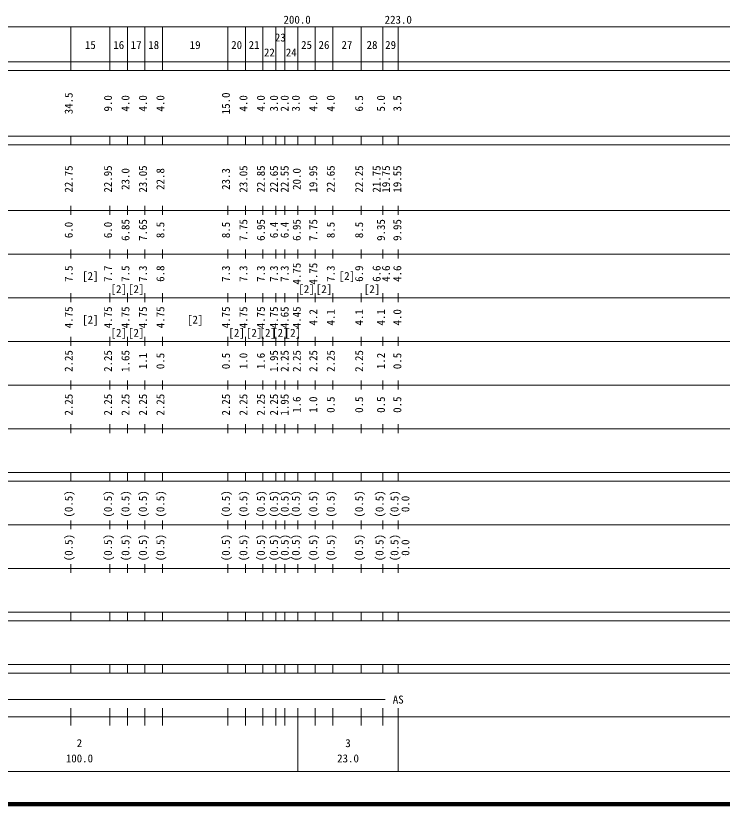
# Model space of a CAD drawing. Units: millimetres on the paper. Extents: x 40 to 680, y 20 to 380.
# Drawn here: x 203.4 to 365.2, y 20 to 200.6 of the extents above; entities that cross this region are included whole.
import ezdxf
from ezdxf.enums import TextEntityAlignment as Align

# ---------------------------------------------------------------- set-up
doc = ezdxf.new("R2010")
doc.units = ezdxf.units.MM
doc.layers.add('M-TTL', color=2, linetype='Continuous', lineweight=140)
doc.layers.add('M-TTL-BAND', color=7, linetype='Continuous', lineweight=13)
doc.styles.add('ＭＳ ゴシック', font='')
doc.styles.get('ＭＳ ゴシック').set_extended_font_data('MS Gothic')

msp = doc.modelspace()

# ---------------------------------------------------------------- linework, layer by layer
at = {"layer": 'M-TTL'}
msp.add_line((40, 20), (680, 20), dxfattribs=at)
at = {"layer": 'M-TTL-BAND'}
for p, q in [((68, 198), (579, 198)), ((216, 188), (216, 198)), ((225, 188), (225, 198)), ((229, 188), (229, 198)), ((233, 188), (233, 198)), ((237, 188), (237, 198)), ((252, 188), (252, 198)), ((256, 188), (256, 198)), ((260, 188), (260, 198)), ((263, 188), (263, 198)), ((265, 188), (265, 198)), ((268, 188), (268, 198)), ((272, 188), (272, 198)), ((276, 188), (276, 198)), ((282.5, 188), (282.5, 198)), ((287.5, 188), (287.5, 198)), ((291, 188), (291, 198)), ((40, 190), (579, 190)), ((40, 188), (579, 188)), ((40, 173), (579, 173)), ((216, 171), (216, 173)), ((225, 171), (225, 173)), ((229, 171), (229, 173)), ((233, 171), (233, 173)), ((237, 171), (237, 173)), ((252, 171), (252, 173)), ((256, 171), (256, 173)), ((260, 171), (260, 173)), ((263, 171), (263, 173)), ((265, 171), (265, 173)), ((268, 171), (268, 173)), ((272, 171), (272, 173)), ((276, 171), (276, 173)), ((282.5, 171), (282.5, 173)), ((287.5, 171), (287.5, 173)), ((291, 171), (291, 173)), ((40, 171), (579, 171)), ((40, 156), (579, 156)), ((216, 155), (216, 157)), ((225, 155), (225, 157)), ((229, 155), (229, 157)), ((233, 155), (233, 157)), ((237, 155), (237, 157)), ((252, 155), (252, 157)), ((256, 155), (256, 157)), ((260, 155), (260, 157)), ((263, 155), (263, 157)), ((265, 155), (265, 157)), ((268, 155), (268, 157)), ((272, 155), (272, 157)), ((276, 155), (276, 157)), ((282.5, 155), (282.5, 157)), ((287.5, 155), (287.5, 157)), ((291, 155), (291, 157)), ((216, 145), (216, 147)), ((225, 145), (225, 147)), ((229, 145), (229, 147)), ((233, 145), (233, 147)), ((237, 145), (237, 147)), ((252, 145), (252, 147)), ((256, 145), (256, 147)), ((260, 145), (260, 147)), ((263, 145), (263, 147)), ((265, 145), (265, 147)), ((268, 145), (268, 147)), ((272, 145), (272, 147)), ((276, 145), (276, 147)), ((282.5, 145), (282.5, 147)), ((287.5, 145), (287.5, 147)), ((291, 145), (291, 147)), ((46, 146), (579, 146)), ((52, 136), (579, 136)), ((216, 135), (216, 137)), ((225, 135), (225, 137)), ((229, 135), (229, 137)), ((233, 135), (233, 137)), ((237, 135), (237, 137)), ((252, 135), (252, 137)), ((256, 135), (256, 137)), ((260, 135), (260, 137)), ((263, 135), (263, 137)), ((265, 135), (265, 137)), ((268, 135), (268, 137)), ((272, 135), (272, 137)), ((276, 135), (276, 137)), ((282.5, 135), (282.5, 137)), ((287.5, 135), (287.5, 137)), ((291, 135), (291, 137)), ((216, 125), (216, 127)), ((225, 125), (225, 127)), ((229, 125), (229, 127)), ((233, 125), (233, 127)), ((237, 125), (237, 127)), ((252, 125), (252, 127)), ((256, 125), (256, 127)), ((260, 125), (260, 127)), ((263, 125), (263, 127)), ((265, 125), (265, 127)), ((268, 125), (268, 127)), ((272, 125), (272, 127)), ((276, 125), (276, 127)), ((282.5, 125), (282.5, 127)), ((287.5, 125), (287.5, 127)), ((291, 125), (291, 127)), ((46, 126), (579, 126)), ((52, 116), (579, 116)), ((216, 115), (216, 117)), ((225, 115), (225, 117)), ((229, 115), (229, 117)), ((233, 115), (233, 117)), ((237, 115), (237, 117)), ((252, 115), (252, 117)), ((256, 115), (256, 117)), ((260, 115), (260, 117)), ((263, 115), (263, 117)), ((265, 115), (265, 117)), ((268, 115), (268, 117)), ((272, 115), (272, 117)), ((276, 115), (276, 117)), ((282.5, 115), (282.5, 117)), ((287.5, 115), (287.5, 117)), ((291, 115), (291, 117)), ((216, 105), (216, 107)), ((225, 105), (225, 107)), ((229, 105), (229, 107)), ((233, 105), (233, 107)), ((237, 105), (237, 107)), ((252, 105), (252, 107)), ((256, 105), (256, 107)), ((260, 105), (260, 107)), ((263, 105), (263, 107)), ((265, 105), (265, 107)), ((268, 105), (268, 107)), ((272, 105), (272, 107)), ((276, 105), (276, 107)), ((282.5, 105), (282.5, 107)), ((287.5, 105), (287.5, 107)), ((291, 105), (291, 107)), ((46, 106), (579, 106)), ((40, 96), (579, 96)), ((216, 94), (216, 96)), ((225, 94), (225, 96)), ((229, 94), (229, 96)), ((233, 94), (233, 96)), ((237, 94), (237, 96)), ((252, 94), (252, 96)), ((256, 94), (256, 96)), ((260, 94), (260, 96)), ((263, 94), (263, 96)), ((265, 94), (265, 96)), ((268, 94), (268, 96)), ((272, 94), (272, 96)), ((276, 94), (276, 96)), ((282.5, 94), (282.5, 96)), ((287.5, 94), (287.5, 96)), ((291, 94), (291, 96)), ((40, 94), (579, 94)), ((216, 83), (216, 85)), ((225, 83), (225, 85)), ((229, 83), (229, 85)), ((233, 83), (233, 85)), ((237, 83), (237, 85)), ((252, 83), (252, 85)), ((256, 83), (256, 85)), ((260, 83), (260, 85)), ((263, 83), (263, 85)), ((265, 83), (265, 85)), ((268, 83), (268, 85)), ((272, 83), (272, 85)), ((276, 83), (276, 85)), ((282.5, 83), (282.5, 85)), ((287.5, 83), (287.5, 85)), ((291, 83), (291, 85)), ((49, 84), (579, 84)), ((216, 73), (216, 75)), ((225, 73), (225, 75)), ((229, 73), (229, 75)), ((233, 73), (233, 75)), ((237, 73), (237, 75)), ((252, 73), (252, 75)), ((256, 73), (256, 75)), ((260, 73), (260, 75)), ((263, 73), (263, 75)), ((265, 73), (265, 75)), ((268, 73), (268, 75)), ((272, 73), (272, 75)), ((276, 73), (276, 75)), ((282.5, 73), (282.5, 75)), ((287.5, 73), (287.5, 75)), ((291, 73), (291, 75)), ((40, 74), (579, 74)), ((40, 64), (579, 64)), ((216, 62), (216, 64)), ((225, 62), (225, 64)), ((229, 62), (229, 64)), ((233, 62), (233, 64)), ((237, 62), (237, 64)), ((252, 62), (252, 64)), ((256, 62), (256, 64)), ((260, 62), (260, 64)), ((263, 62), (263, 64)), ((265, 62), (265, 64)), ((268, 62), (268, 64)), ((272, 62), (272, 64)), ((276, 62), (276, 64)), ((282.5, 62), (282.5, 64)), ((287.5, 62), (287.5, 64)), ((291, 62), (291, 64)), ((40, 62), (579, 62)), ((40, 52), (579, 52)), ((216, 50), (216, 52)), ((225, 50), (225, 52)), ((229, 50), (229, 52)), ((233, 50), (233, 52)), ((237, 50), (237, 52)), ((252, 50), (252, 52)), ((256, 50), (256, 52)), ((260, 50), (260, 52)), ((263, 50), (263, 52)), ((265, 50), (265, 52)), ((268, 50), (268, 52)), ((272, 50), (272, 52)), ((276, 50), (276, 52)), ((282.5, 50), (282.5, 52)), ((287.5, 50), (287.5, 52)), ((291, 50), (291, 52)), ((40, 50), (579, 50)), ((71, 44), (288, 44)), ((216, 38), (216, 42)), ((225, 38), (225, 42)), ((229, 38), (229, 42)), ((233, 38), (233, 42)), ((237, 38), (237, 42)), ((252, 38), (252, 42)), ((256, 38), (256, 42)), ((260, 38), (260, 42)), ((263, 38), (263, 42)), ((265, 38), (265, 42)), ((268, 27.5), (268, 42)), ((272, 38), (272, 42)), ((276, 38), (276, 42)), ((282.5, 38), (282.5, 42)), ((287.5, 38), (287.5, 42)), ((291, 27.5), (291, 42)), ((40, 40), (579, 40)), ((68, 27.5), (579, 27.5))]:
    msp.add_line(p, q, dxfattribs=at)

# ---------------------------------------------------------------- texts
at = {"layer": 'M-TTL-BAND', "style": 'ＭＳ ゴシック'}
for s, p in [('200.0', (267.844, 198.195)), ('223.0', (291, 198.195)), ('23', (264, 194.119)), ('15', (220.5, 192.405)), ('16', (227, 192.405)), ('17', (231, 192.405)), ('18', (235, 192.405)), ('19', (244.5, 192.405)), ('20', (254, 192.405)), ('21', (258, 192.405)), ('25', (270, 192.405)), ('26', (274, 192.405)), ('27', (279.25, 192.405)), ('28', (285, 192.405)), ('29', (289.25, 192.405)), ('22', (261.5, 190.685)), ('24', (266.5, 190.685)), ('[2]', (220.5, 139.5)), ('[2]', (279.25, 139.5)), ('[2]', (227, 136.5)), ('[2]', (231, 136.5)), ('[2]', (270, 136.5)), ('[2]', (274, 136.5)), ('[2]', (285, 136.5)), ('[2]', (220.5, 129.5)), ('[2]', (244.5, 129.5)), ('[2]', (227, 126.5)), ('[2]', (231, 126.5)), ('[2]', (254, 126.5)), ('[2]', (258, 126.5)), ('[2]', (261.123, 126.5)), ('[2]', (264, 126.5)), ('[2]', (266.871, 126.5)), ('AS', (291, 42.5)), ('2', (218, 32.523)), ('3', (279.5, 32.523)), ('100.0', (218, 29.033)), ('23.0', (279.5, 29.033))]:
    msp.add_text(s, height=1.833, dxfattribs=at).set_placement(p, align=Align.BOTTOM_CENTER)
for s, p in [('34.5', (217, 180.5)), ('15.0', (253, 180.5)), ('9.0', (226, 180.5)), ('4.0', (230, 180.5)), ('4.0', (234, 180.5)), ('4.0', (238, 180.5)), ('4.0', (257, 180.5)), ('4.0', (261, 180.5)), ('3.0', (264, 180.5)), ('2.0', (266.447, 180.5)), ('3.0', (269, 180.5)), ('4.0', (273, 180.5)), ('4.0', (277, 180.5)), ('6.5', (283.5, 180.5)), ('5.0', (288.5, 180.5)), ('3.5', (292.244, 180.5)), ('22.75', (217, 163.174)), ('22.95', (226, 163.174)), ('23.05', (234, 163.174)), ('23.05', (257, 163.174)), ('22.85', (261, 163.174)), ('22.65', (264, 163.174)), ('22.55', (266.447, 163.174)), ('19.95', (273, 163.174)), ('22.65', (277, 163.174)), ('22.25', (283.5, 163.174)), ('21.75', (287.5, 163.174)), ('19.75', (289.659, 163.174)), ('19.55', (292.244, 163.174)), ('23.0', (230, 163.174)), ('22.8', (238, 163.174)), ('23.3', (253, 163.174)), ('20.0', (269.219, 163.174)), ('6.85', (230, 151.5)), ('7.65', (234, 151.5)), ('7.75', (257, 151.5)), ('6.95', (261, 151.5)), ('6.95', (269.219, 151.5)), ('7.75', (273, 151.5)), ('9.35', (288.5, 151.5)), ('9.95', (292.244, 151.5)), ('6.0', (217, 151.5)), ('6.0', (226, 151.5)), ('8.5', (238, 151.5)), ('8.5', (253, 151.5)), ('6.4', (264, 151.5)), ('6.4', (266.447, 151.5)), ('8.5', (277, 151.5)), ('8.5', (283.5, 151.5)), ('7.5', (217, 141.5)), ('7.7', (226, 141.5)), ('7.5', (230, 141.5)), ('7.3', (234, 141.5)), ('6.8', (238, 141.5)), ('7.3', (253, 141.5)), ('7.3', (257, 141.5)), ('7.3', (261, 141.5)), ('7.3', (264, 141.5)), ('7.3', (266.447, 141.5)), ('4.75', (269.219, 141.5)), ('4.75', (273, 141.5)), ('7.3', (277, 141.5)), ('6.9', (283.5, 141.5)), ('6.6', (287.5, 141.5)), ('4.6', (289.659, 141.5)), ('4.6', (292.244, 141.5)), ('4.75', (217, 131.5)), ('4.75', (226, 131.5)), ('4.75', (230, 131.5)), ('4.75', (234, 131.5)), ('4.75', (238, 131.5)), ('4.75', (253, 131.5)), ('4.75', (257, 131.5)), ('4.75', (261, 131.5)), ('4.75', (264, 131.5)), ('4.65', (266.447, 131.5)), ('4.45', (269.219, 131.5)), ('4.2', (273, 131.5)), ('4.1', (277, 131.5)), ('4.1', (283.5, 131.5)), ('4.1', (288.5, 131.5)), ('4.0', (292.244, 131.5)), ('2.25', (217, 121.5)), ('2.25', (226, 121.5)), ('1.65', (230, 121.5)), ('1.1', (234, 121.5)), ('0.5', (238, 121.5)), ('0.5', (253, 121.5)), ('1.0', (257, 121.5)), ('1.6', (261, 121.5)), ('1.95', (264, 121.5)), ('2.25', (266.447, 121.5)), ('2.25', (269.219, 121.5)), ('2.25', (273, 121.5)), ('2.25', (277, 121.5)), ('2.25', (283.5, 121.5)), ('1.2', (288.5, 121.5)), ('0.5', (292.244, 121.5)), ('2.25', (217, 111.5)), ('2.25', (226, 111.5)), ('2.25', (230, 111.5)), ('2.25', (234, 111.5)), ('2.25', (238, 111.5)), ('2.25', (253, 111.5)), ('2.25', (257, 111.5)), ('2.25', (261, 111.5)), ('2.25', (264, 111.5)), ('1.95', (266.447, 111.5)), ('1.6', (269.219, 111.5)), ('1.0', (273, 111.5)), ('0.5', (277, 111.5)), ('0.5', (283.5, 111.5)), ('0.5', (288.5, 111.5)), ('0.5', (292.244, 111.5)), ('(0.5)', (217, 88.764)), ('(0.5)', (226, 88.764)), ('(0.5)', (230, 88.764)), ('(0.5)', (234, 88.764)), ('(0.5)', (238, 88.764)), ('(0.5)', (253, 88.764)), ('(0.5)', (257, 88.764)), ('(0.5)', (261, 88.764)), ('(0.5)', (264, 88.764)), ('(0.5)', (266.465, 88.764)), ('(0.5)', (269, 88.764)), ('(0.5)', (273, 88.764)), ('(0.5)', (277, 88.764)), ('(0.5)', (283.5, 88.764)), ('(0.5)', (288.181, 88.764)), ('(0.5)', (291.602, 88.764)), ('0.0', (294.102, 88.764)), ('(0.5)', (217, 78.764)), ('(0.5)', (226, 78.764)), ('(0.5)', (230, 78.764)), ('(0.5)', (234, 78.764)), ('(0.5)', (238, 78.764)), ('(0.5)', (253, 78.764)), ('(0.5)', (257, 78.764)), ('(0.5)', (261, 78.764)), ('(0.5)', (264, 78.764)), ('(0.5)', (266.465, 78.764)), ('(0.5)', (269, 78.764)), ('(0.5)', (273, 78.764)), ('(0.5)', (277, 78.764)), ('(0.5)', (283.5, 78.764)), ('(0.5)', (288.181, 78.764)), ('(0.5)', (291.602, 78.764)), ('0.0', (294.102, 78.764))]:
    msp.add_text(s, height=1.833, rotation=90, dxfattribs=at).set_placement(p, align=Align.BOTTOM_CENTER)

doc.saveas('drawing.dxf')
